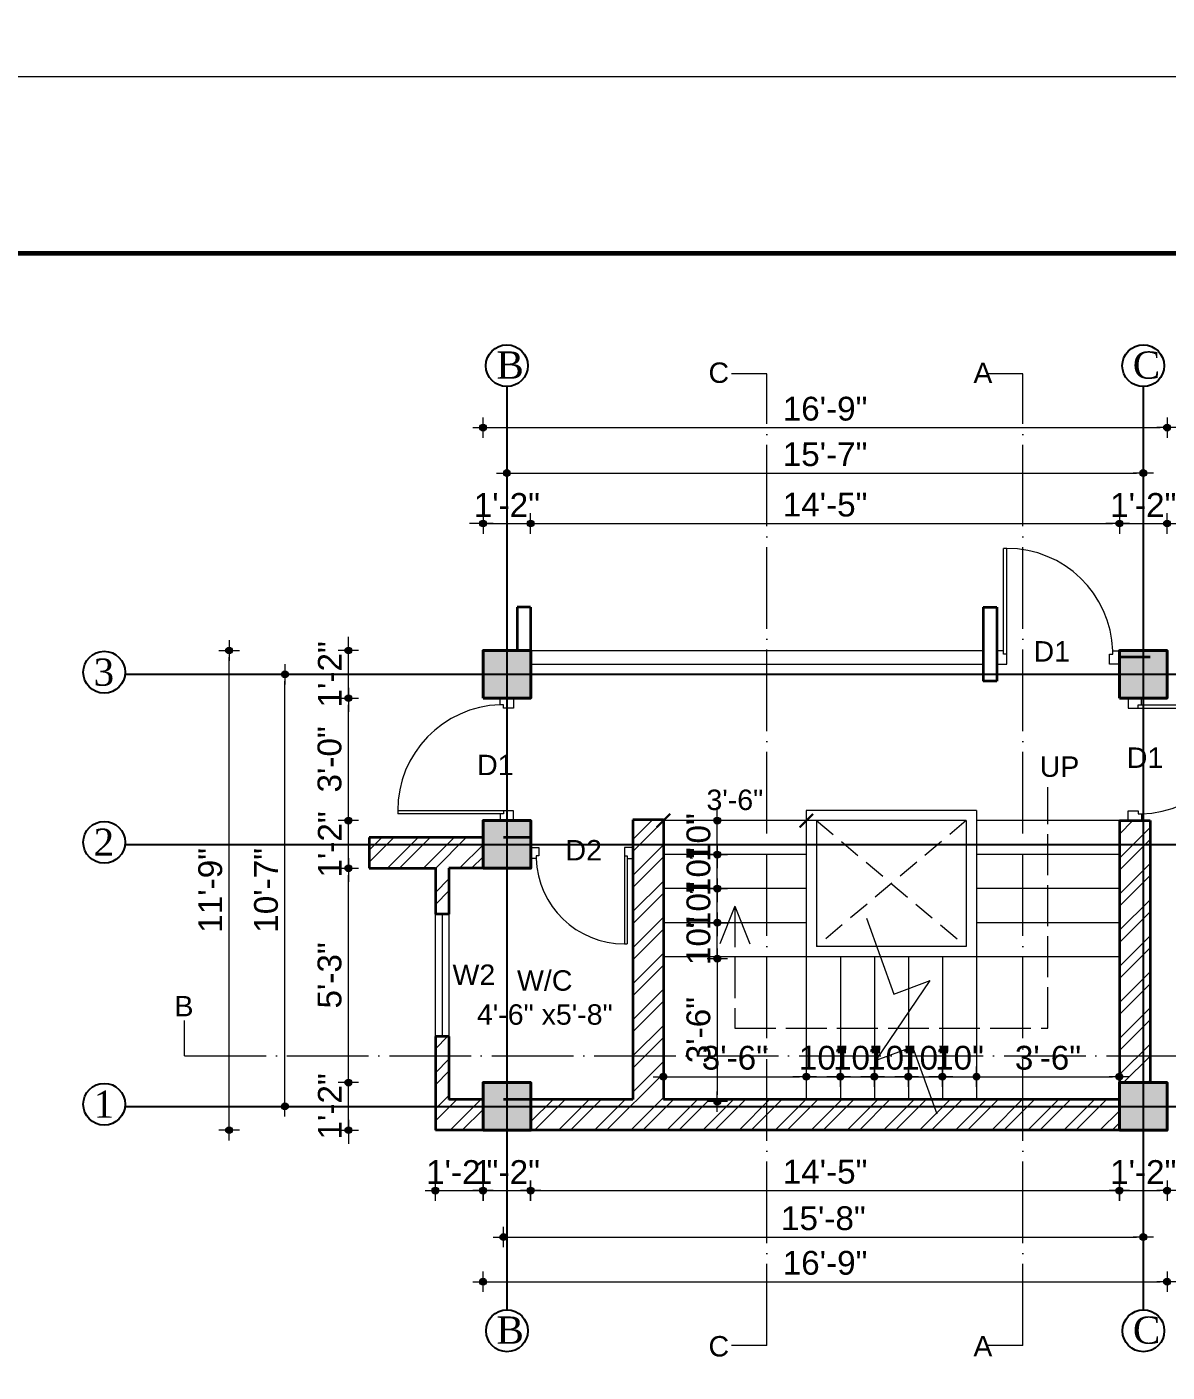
# Model space of a CAD drawing. Header units: inches. Extents: x -12071822 to 12321209, y -1222525 to 1319227.
# Drawn here: x 126613.9 to 126948.9, y 49889.4 to 50284.8 of the extents above; entities that cross this region are included whole.
import ezdxf

# ---------------------------------------------------------------- set-up
doc = ezdxf.new("R2010")
doc.units = ezdxf.units.IN
doc.header["$MEASUREMENT"] = 0
doc.header["$PDMODE"] = 35
for name, pattern in [('ACAD_ISO02W100', [15, 12, -3]), ('ACAD_ISO04W100', [30, 24, -3, 0, -3]), ('DASHED', [19.05, 12.7, -6.35])]:
    doc.linetypes.add(name, pattern=pattern)
for name, color, linetype, lineweight in [('1', 7, 'Continuous', 13), ('BORDER', 7, 'Continuous', 60), ('Column', 181, 'Continuous', 40), ('Hatch', 9, 'Continuous', 9), ('Hidden', 254, 'ACAD_ISO02W100', 15), ('SECTION', 7, 'ACAD_ISO04W100', 18), ('Stairs', 61, 'Continuous', 18), ('TEXT', 255, 'Continuous', 35), ('Toilet', 7, 'Continuous', 25), ('Walls', 11, 'Continuous', 35), ('Window', 3, 'Continuous', 0), ('Windows', 151, 'Continuous', 15)]:
    doc.layers.add(name, color=color, linetype=linetype, lineweight=lineweight)
doc.styles.add('ordinary', font='times.ttf')
doc.styles.add('ramon', font='arial.ttf')
doc.styles.get("Standard").update_dxf_attribs({"font": 'arial.ttf'})
doc.dimstyles.new('S8', dxfattribs={"dimtxt": 7, "dimasz": 2, "dimexe": 6, "dimexo": 18, "dimgap": 1.9375, "dimtad": 1, "dimdec": 1, "dimzin": 3, "dimdsep": 46, "dimlunit": 4, "dimtxsty": 'ramon', "dimblk": 'dot 2', "dimcen": 0.09375, "dimse1": 1, "dimse2": 1, "dimclrd": 1, "dimclre": 1, "dimclrt": 256, "dimadec": 0, "dimazin": 0, "dimtfac": 0.75, "dimtdec": 1, "dimtix": 1, "dimtmove": 1, "dimatfit": 3, "dimldrblk": 'DOT', "dimfxl": 1, "dimtolj": 1, "dimtzin": 0, "dimlwd": 9, "dimlwe": 9, "dimarcsym": 0})
doc.dimstyles.get("Standard").update_dxf_attribs({"dimtxt": 6, "dimasz": 4, "dimexe": 0, "dimexo": 6, "dimgap": 3, "dimtad": 1, "dimdec": 0, "dimzin": 0, "dimdsep": 46, "dimlunit": 4, "dimtxsty": 'Standard', "dimblk": 'ARCHTICK', "dimcen": 0.09, "dimdle": 3, "dimclrd": 256, "dimadec": 0, "dimazin": 0, "dimtfac": 1, "dimtdec": 0, "dimtofl": 0, "dimtmove": 0, "dimatfit": 3, "dimfxl": 1, "dimfxlon": 1, "dimtolj": 1, "dimtzin": 0, "dimlwd": -1, "dimarcsym": 0})
pattern_1 = [(45, (4021.6804, 11407.278), (-5.30330086, 5.30330086), []), (45, (4025.216, 11407.278), (-5.30330086, 5.30330086), [])]

# ---------------------------------------------------------------- blocks, each defined once
blk = doc.blocks.new('colm')
at = {"layer": 'Hatch'}
h = blk.add_hatch(color=256, dxfattribs=at)
h.dxf.hatch_style = 1
h.paths.add_polyline_path([(66705.71, 8319.73), (66705.71, 8307.73), (66717.71, 8307.73), (66717.71, 8319.73)])
at = {"layer": 'Column'}
blk.add_lwpolyline([(66705.71, 8307.73), (66717.71, 8307.73), (66717.71, 8319.73), (66705.71, 8319.73)], close=True, dxfattribs=at)
blk = doc.blocks.new('GFFGS')
at = {"layer": 'Windows'}
for p, q in [((97915.22, 19628.63), (97915.22, 19658.74)), ((97916.19, 19658.74), (97915.22, 19658.74)), ((97916.19, 19627.65), (97916.19, 19658.77)), ((97915.22, 19628.63), (97913.27, 19628.63)), ((97913.27, 19628.63), (97913.27, 19624.73)), ((97915.22, 19627.65), (97915.22, 19628.63)), ((97916.19, 19627.65), (97915.22, 19627.65)), ((97916.19, 19624.73), (97916.19, 19627.65)), ((97946.35, 19624.73), (97946.35, 19627.65)), ((97946.35, 19627.65), (97947.32, 19627.65)), ((97947.32, 19627.65), (97947.32, 19628.63)), ((97947.32, 19628.63), (97949.27, 19628.63)), ((97949.27, 19628.63), (97949.27, 19624.73)), ((97913.27, 19624.73), (97916.19, 19624.73)), ((97949.27, 19624.73), (97946.35, 19624.73))]:
    blk.add_line(p, q, dxfattribs=at)
blk.add_arc((97916.25, 19627.66), 31.08, 1.7801, 90.1235, dxfattribs=at)
blk = doc.blocks.new('dot1')
at = {"layer": 'Hatch'}
h = blk.add_hatch(color=256, dxfattribs=at)
edge = h.paths.add_edge_path()
edge.add_arc((0, 0), 1, 0, 360)
for p, q in [((3, 0), (-3, 0)), ((0, 3), (0, -3))]:
    blk.add_line(p, q, dxfattribs=at)
blk.add_circle((0, 0), 1, dxfattribs=at)
blk = doc.blocks.new('dot 2')
at = {"layer": 'Hatch', "xscale": 0.5, "yscale": 0.5, "zscale": 0.5}
blk.add_blockref('dot1', (0, 0), dxfattribs=at)
blk = doc.blocks.new('*D2274')
at = {"layer": 'Defpoints', "color": 0, "transparency": 16777216}
for p in [(126733.9, 49970.36), (126747.9, 49970.36), (126747.9, 49942.72)]:
    blk.add_point(p, dxfattribs=at)
at = {"layer": 'Toilet', "color": 1, "lineweight": 9, "transparency": 16777216}
blk.add_line((126735.9, 49942.72), (126745.9, 49942.72), dxfattribs=at)
at = {"layer": 'Toilet', "color": 1, "lineweight": 9, "transparency": 16777216, "xscale": 2, "yscale": 2, "zscale": 2, "rotation": 180}
blk.add_blockref('dot 2', (126733.9, 49942.72), dxfattribs=at)
at = {"layer": 'Toilet', "color": 1, "lineweight": 9, "transparency": 16777216, "xscale": 2, "yscale": 2, "zscale": 2}
blk.add_blockref('dot 2', (126747.9, 49942.72), dxfattribs=at)
at = {"layer": 'Toilet', "transparency": 16777216, "insert": (126740.9, 49948.17), "char_height": 7, "attachment_point": 5, "style": 'ramon'}
blk.add_mtext('\\A1;1\'-2"', dxfattribs=at)
blk = doc.blocks.new('_Dot')
at = {"color": 0, "lineweight": -2}
blk.add_line((-0.5, 0), (-1, 0), dxfattribs=at)
at = {"color": 0, "const_width": 0.5}
blk.add_lwpolyline([(-0.25, 0, 1), (0.25, 0, 1)], format="xyb", close=True, dxfattribs=at)
blk = doc.blocks.new('*D2275')
at = {"layer": 'Defpoints', "color": 0, "transparency": 16777216}
for p in [(126747.9, 49970.36), (126761.9, 49970.36), (126761.9, 49942.72)]:
    blk.add_point(p, dxfattribs=at)
at = {"layer": 'Toilet', "color": 1, "lineweight": 9, "transparency": 16777216}
blk.add_line((126749.9, 49942.72), (126759.9, 49942.72), dxfattribs=at)
at = {"layer": 'Toilet', "color": 1, "lineweight": 9, "transparency": 16777216, "xscale": 2, "yscale": 2, "zscale": 2, "rotation": 180}
blk.add_blockref('dot 2', (126747.9, 49942.72), dxfattribs=at)
at = {"layer": 'Toilet', "color": 1, "lineweight": 9, "transparency": 16777216, "xscale": 2, "yscale": 2, "zscale": 2}
blk.add_blockref('dot 2', (126761.9, 49942.72), dxfattribs=at)
at = {"layer": 'Toilet', "transparency": 16777216, "insert": (126754.9, 49948.17), "char_height": 7, "attachment_point": 5, "style": 'ramon'}
blk.add_mtext('\\A1;1\'-2"', dxfattribs=at)
blk = doc.blocks.new('*D2276')
at = {"layer": 'Defpoints', "color": 0, "transparency": 16777216}
for p in [(126934.9, 49970.36), (126948.9, 49970.36), (126948.9, 49942.72)]:
    blk.add_point(p, dxfattribs=at)
at = {"layer": 'Toilet', "color": 1, "lineweight": 9, "transparency": 16777216}
blk.add_line((126936.9, 49942.72), (126946.9, 49942.72), dxfattribs=at)
at = {"layer": 'Toilet', "color": 1, "lineweight": 9, "transparency": 16777216, "xscale": 2, "yscale": 2, "zscale": 2, "rotation": 180}
blk.add_blockref('dot 2', (126934.9, 49942.72), dxfattribs=at)
at = {"layer": 'Toilet', "color": 1, "lineweight": 9, "transparency": 16777216, "xscale": 2, "yscale": 2, "zscale": 2}
blk.add_blockref('dot 2', (126948.9, 49942.72), dxfattribs=at)
at = {"layer": 'Toilet', "transparency": 16777216, "insert": (126941.9, 49948.17), "char_height": 7, "attachment_point": 5, "style": 'ramon'}
blk.add_mtext('\\A1;1\'-2"', dxfattribs=at)
blk = doc.blocks.new('_ArchTick')
at = {"color": 0, "linetype": 'ByBlock', "const_width": 0.15}
blk.add_lwpolyline([(-0.5, -0.5), (0.5, 0.5)], dxfattribs=at)
blk = doc.blocks.new('*D2272')
at = {"layer": 'Defpoints', "color": 0, "transparency": 16777216}
for p in [(126800.9, 50051.48), (126800.9, 50051.48), (126842.9, 50051.48)]:
    blk.add_point(p, dxfattribs=at)
at = {"layer": 'Windows', "transparency": 16777216}
blk.add_line((126845.9, 50051.48), (126797.9, 50051.48), dxfattribs=at)
at = {"layer": 'Windows', "transparency": 16777216, "xscale": 4, "yscale": 4, "zscale": 4, "rotation": 180}
blk.add_blockref('_ArchTick', (126800.9, 50051.48), dxfattribs=at)
at = {"layer": 'Windows', "transparency": 16777216, "xscale": 4, "yscale": 4, "zscale": 4}
blk.add_blockref('_ArchTick', (126842.9, 50051.48), dxfattribs=at)
at = {"layer": 'Windows', "color": 0, "transparency": 16777216, "insert": (126821.9, 50057.55), "char_height": 6, "attachment_point": 5}
blk.add_mtext('\\A1;3\'-6"', dxfattribs=at)
blk = doc.blocks.new('*D2273')
at = {"layer": 'Defpoints', "color": 0, "transparency": 16777216}
for p in [(126816.74, 50010.9), (126816.74, 49968.9), (126816.74, 49968.9)]:
    blk.add_point(p, dxfattribs=at)
at = {"layer": 'Toilet', "color": 1, "lineweight": 9, "transparency": 16777216}
blk.add_line((126816.74, 50008.9), (126816.74, 49970.9), dxfattribs=at)
at = {"layer": 'Toilet', "color": 1, "lineweight": 9, "transparency": 16777216, "xscale": 2, "yscale": 2, "zscale": 2}
for p, rotation in [((126816.74, 50010.9), 90), ((126816.74, 49968.9), 270)]:
    blk.add_blockref('dot 2', p, dxfattribs=dict(at, rotation=rotation))
at = {"layer": 'Toilet', "transparency": 16777216, "insert": (126811.22, 49989.9), "char_height": 7, "attachment_point": 5, "rotation": 90, "style": 'ramon'}
blk.add_mtext('\\A1;3\'-6"', dxfattribs=at)
blk = doc.blocks.new('*D2271')
at = {"layer": 'Defpoints', "color": 0, "transparency": 16777216}
for p in [(126761.9, 49970.36), (126934.9, 49970.36), (126934.9, 49942.72)]:
    blk.add_point(p, dxfattribs=at)
at = {"layer": 'Toilet', "color": 1, "lineweight": 9, "transparency": 16777216}
blk.add_line((126763.9, 49942.72), (126932.9, 49942.72), dxfattribs=at)
at = {"layer": 'Toilet', "color": 1, "lineweight": 9, "transparency": 16777216, "xscale": 2, "yscale": 2, "zscale": 2, "rotation": 180}
blk.add_blockref('dot 2', (126761.9, 49942.72), dxfattribs=at)
at = {"layer": 'Toilet', "color": 1, "lineweight": 9, "transparency": 16777216, "xscale": 2, "yscale": 2, "zscale": 2}
blk.add_blockref('dot 2', (126934.9, 49942.72), dxfattribs=at)
at = {"layer": 'Toilet', "transparency": 16777216, "insert": (126848.4, 49948.23), "char_height": 7, "attachment_point": 5, "style": 'ramon'}
blk.add_mtext('\\A1;14\'-5"', dxfattribs=at)
blk = doc.blocks.new('*D2277')
at = {"layer": 'Defpoints', "color": 0, "transparency": 16777216}
for p in [(126816.74, 50021.48), (126842.9, 50021.48), (126816.74, 50010.9)]:
    blk.add_point(p, dxfattribs=at)
at = {"layer": 'Toilet', "color": 1, "lineweight": 9, "transparency": 16777216}
for p, q in [((126816.74, 50023.48), (126816.74, 50025.48)), ((126816.74, 50010.9), (126816.74, 50021.48)), ((126816.74, 50008.9), (126816.74, 50006.9))]:
    blk.add_line(p, q, dxfattribs=at)
at = {"layer": 'Toilet', "color": 1, "lineweight": 9, "transparency": 16777216, "xscale": 2, "yscale": 2, "zscale": 2}
for p, rotation in [((126816.74, 50021.48), 270), ((126816.74, 50010.9), 90)]:
    blk.add_blockref('dot 2', p, dxfattribs=dict(at, rotation=rotation))
at = {"layer": 'Toilet', "transparency": 16777216, "insert": (126811.23, 50016.19), "char_height": 7, "attachment_point": 5, "rotation": 90, "style": 'ramon'}
blk.add_mtext('\\A1;10"', dxfattribs=at)
blk = doc.blocks.new('*D2278')
at = {"layer": 'Defpoints', "color": 0, "transparency": 16777216}
for p in [(126816.74, 50031.48), (126842.9, 50031.48), (126842.9, 50021.48)]:
    blk.add_point(p, dxfattribs=at)
at = {"layer": 'Toilet', "color": 1, "lineweight": 9, "transparency": 16777216}
for p, q in [((126816.74, 50033.48), (126816.74, 50035.48)), ((126816.74, 50021.48), (126816.74, 50031.48)), ((126816.74, 50019.48), (126816.74, 50017.48))]:
    blk.add_line(p, q, dxfattribs=at)
at = {"layer": 'Toilet', "color": 1, "lineweight": 9, "transparency": 16777216, "xscale": 2, "yscale": 2, "zscale": 2}
for p, rotation in [((126816.74, 50031.48), 270), ((126816.74, 50021.48), 90)]:
    blk.add_blockref('dot 2', p, dxfattribs=dict(at, rotation=rotation))
at = {"layer": 'Toilet', "transparency": 16777216, "insert": (126811.23, 50026.48), "char_height": 7, "attachment_point": 5, "rotation": 90, "style": 'ramon'}
blk.add_mtext('\\A1;10"', dxfattribs=at)
blk = doc.blocks.new('*D2279')
at = {"layer": 'Defpoints', "color": 0, "transparency": 16777216}
for p in [(126816.74, 50041.48), (126842.9, 50041.48), (126842.9, 50031.48)]:
    blk.add_point(p, dxfattribs=at)
at = {"layer": 'Toilet', "color": 1, "lineweight": 9, "transparency": 16777216}
for p, q in [((126816.74, 50043.48), (126816.74, 50045.48)), ((126816.74, 50031.48), (126816.74, 50041.48)), ((126816.74, 50029.48), (126816.74, 50027.48))]:
    blk.add_line(p, q, dxfattribs=at)
at = {"layer": 'Toilet', "color": 1, "lineweight": 9, "transparency": 16777216, "xscale": 2, "yscale": 2, "zscale": 2}
for p, rotation in [((126816.74, 50041.48), 270), ((126816.74, 50031.48), 90)]:
    blk.add_blockref('dot 2', p, dxfattribs=dict(at, rotation=rotation))
at = {"layer": 'Toilet', "transparency": 16777216, "insert": (126811.23, 50036.48), "char_height": 7, "attachment_point": 5, "rotation": 90, "style": 'ramon'}
blk.add_mtext('\\A1;10"', dxfattribs=at)
blk = doc.blocks.new('*D2280')
at = {"layer": 'Defpoints', "color": 0, "transparency": 16777216}
for p in [(126816.74, 50051.48), (126842.9, 50051.48), (126842.9, 50041.48)]:
    blk.add_point(p, dxfattribs=at)
at = {"layer": 'Toilet', "color": 1, "lineweight": 9, "transparency": 16777216}
for p, q in [((126816.74, 50053.48), (126816.74, 50055.48)), ((126816.74, 50041.48), (126816.74, 50051.48)), ((126816.74, 50039.48), (126816.74, 50037.48))]:
    blk.add_line(p, q, dxfattribs=at)
at = {"layer": 'Toilet', "color": 1, "lineweight": 9, "transparency": 16777216, "xscale": 2, "yscale": 2, "zscale": 2}
for p, rotation in [((126816.74, 50051.48), 270), ((126816.74, 50041.48), 90)]:
    blk.add_blockref('dot 2', p, dxfattribs=dict(at, rotation=rotation))
at = {"layer": 'Toilet', "transparency": 16777216, "insert": (126811.23, 50046.48), "char_height": 7, "attachment_point": 5, "rotation": 90, "style": 'ramon'}
blk.add_mtext('\\A1;10"', dxfattribs=at)
blk = doc.blocks.new('*D2281')
at = {"layer": 'Defpoints', "color": 0, "transparency": 16777216}
for p in [(126842.9, 49976.21), (126800.9, 49969.48), (126842.9, 49969.48)]:
    blk.add_point(p, dxfattribs=at)
at = {"layer": 'Toilet', "color": 1, "lineweight": 9, "transparency": 16777216}
blk.add_line((126802.9, 49976.21), (126840.9, 49976.21), dxfattribs=at)
at = {"layer": 'Toilet', "color": 1, "lineweight": 9, "transparency": 16777216, "xscale": 2, "yscale": 2, "zscale": 2, "rotation": 180}
blk.add_blockref('dot 2', (126800.9, 49976.21), dxfattribs=at)
at = {"layer": 'Toilet', "color": 1, "lineweight": 9, "transparency": 16777216, "xscale": 2, "yscale": 2, "zscale": 2}
blk.add_blockref('dot 2', (126842.9, 49976.21), dxfattribs=at)
at = {"layer": 'Toilet', "transparency": 16777216, "insert": (126821.9, 49981.73), "char_height": 7, "attachment_point": 5, "style": 'ramon'}
blk.add_mtext('\\A1;3\'-6"', dxfattribs=at)
blk = doc.blocks.new('*D2282')
at = {"layer": 'Defpoints', "color": 0, "transparency": 16777216}
for p in [(126852.9, 49976.21), (126842.9, 49969.48), (126852.9, 49969.48)]:
    blk.add_point(p, dxfattribs=at)
at = {"layer": 'Toilet', "color": 1, "lineweight": 9, "transparency": 16777216}
for p, q in [((126840.9, 49976.21), (126838.9, 49976.21)), ((126842.9, 49976.21), (126852.9, 49976.21)), ((126854.9, 49976.21), (126856.9, 49976.21))]:
    blk.add_line(p, q, dxfattribs=at)
at = {"layer": 'Toilet', "color": 1, "lineweight": 9, "transparency": 16777216, "xscale": 2, "yscale": 2, "zscale": 2}
blk.add_blockref('dot 2', (126842.9, 49976.21), dxfattribs=at)
at = {"layer": 'Toilet', "color": 1, "lineweight": 9, "transparency": 16777216, "xscale": 2, "yscale": 2, "zscale": 2, "rotation": 180}
blk.add_blockref('dot 2', (126852.9, 49976.21), dxfattribs=at)
at = {"layer": 'Toilet', "transparency": 16777216, "insert": (126847.9, 49981.73), "char_height": 7, "attachment_point": 5, "style": 'ramon'}
blk.add_mtext('\\A1;10"', dxfattribs=at)
blk = doc.blocks.new('*D2283')
at = {"layer": 'Defpoints', "color": 0, "transparency": 16777216}
for p in [(126862.9, 49976.21), (126852.9, 49969.48), (126862.9, 49969.48)]:
    blk.add_point(p, dxfattribs=at)
at = {"layer": 'Toilet', "color": 1, "lineweight": 9, "transparency": 16777216}
for p, q in [((126850.9, 49976.21), (126848.9, 49976.21)), ((126852.9, 49976.21), (126862.9, 49976.21)), ((126864.9, 49976.21), (126866.9, 49976.21))]:
    blk.add_line(p, q, dxfattribs=at)
at = {"layer": 'Toilet', "color": 1, "lineweight": 9, "transparency": 16777216, "xscale": 2, "yscale": 2, "zscale": 2}
blk.add_blockref('dot 2', (126852.9, 49976.21), dxfattribs=at)
at = {"layer": 'Toilet', "color": 1, "lineweight": 9, "transparency": 16777216, "xscale": 2, "yscale": 2, "zscale": 2, "rotation": 180}
blk.add_blockref('dot 2', (126862.9, 49976.21), dxfattribs=at)
at = {"layer": 'Toilet', "transparency": 16777216, "insert": (126857.9, 49981.73), "char_height": 7, "attachment_point": 5, "style": 'ramon'}
blk.add_mtext('\\A1;10"', dxfattribs=at)
blk = doc.blocks.new('*D2284')
at = {"layer": 'Defpoints', "color": 0, "transparency": 16777216}
for p in [(126872.9, 49976.21), (126862.9, 49969.48), (126872.9, 49969.48)]:
    blk.add_point(p, dxfattribs=at)
at = {"layer": 'Toilet', "color": 1, "lineweight": 9, "transparency": 16777216}
for p, q in [((126860.9, 49976.21), (126858.9, 49976.21)), ((126862.9, 49976.21), (126872.9, 49976.21)), ((126874.9, 49976.21), (126876.9, 49976.21))]:
    blk.add_line(p, q, dxfattribs=at)
at = {"layer": 'Toilet', "color": 1, "lineweight": 9, "transparency": 16777216, "xscale": 2, "yscale": 2, "zscale": 2}
blk.add_blockref('dot 2', (126862.9, 49976.21), dxfattribs=at)
at = {"layer": 'Toilet', "color": 1, "lineweight": 9, "transparency": 16777216, "xscale": 2, "yscale": 2, "zscale": 2, "rotation": 180}
blk.add_blockref('dot 2', (126872.9, 49976.21), dxfattribs=at)
at = {"layer": 'Toilet', "transparency": 16777216, "insert": (126867.9, 49981.73), "char_height": 7, "attachment_point": 5, "style": 'ramon'}
blk.add_mtext('\\A1;10"', dxfattribs=at)
blk = doc.blocks.new('*D2285')
at = {"layer": 'Defpoints', "color": 0, "transparency": 16777216}
for p in [(126882.9, 49976.21), (126872.9, 49969.48), (126882.9, 49969.48)]:
    blk.add_point(p, dxfattribs=at)
at = {"layer": 'Toilet', "color": 1, "lineweight": 9, "transparency": 16777216}
for p, q in [((126870.9, 49976.21), (126868.9, 49976.21)), ((126872.9, 49976.21), (126882.9, 49976.21)), ((126884.9, 49976.21), (126886.9, 49976.21))]:
    blk.add_line(p, q, dxfattribs=at)
at = {"layer": 'Toilet', "color": 1, "lineweight": 9, "transparency": 16777216, "xscale": 2, "yscale": 2, "zscale": 2}
blk.add_blockref('dot 2', (126872.9, 49976.21), dxfattribs=at)
at = {"layer": 'Toilet', "color": 1, "lineweight": 9, "transparency": 16777216, "xscale": 2, "yscale": 2, "zscale": 2, "rotation": 180}
blk.add_blockref('dot 2', (126882.9, 49976.21), dxfattribs=at)
at = {"layer": 'Toilet', "transparency": 16777216, "insert": (126877.9, 49981.73), "char_height": 7, "attachment_point": 5, "style": 'ramon'}
blk.add_mtext('\\A1;10"', dxfattribs=at)
blk = doc.blocks.new('*D2286')
at = {"layer": 'Defpoints', "color": 0, "transparency": 16777216}
for p in [(126892.9, 49976.21), (126882.9, 49969.48), (126892.9, 49969.48)]:
    blk.add_point(p, dxfattribs=at)
at = {"layer": 'Toilet', "color": 1, "lineweight": 9, "transparency": 16777216}
for p, q in [((126880.9, 49976.21), (126878.9, 49976.21)), ((126882.9, 49976.21), (126892.9, 49976.21)), ((126894.9, 49976.21), (126896.9, 49976.21))]:
    blk.add_line(p, q, dxfattribs=at)
at = {"layer": 'Toilet', "color": 1, "lineweight": 9, "transparency": 16777216, "xscale": 2, "yscale": 2, "zscale": 2}
blk.add_blockref('dot 2', (126882.9, 49976.21), dxfattribs=at)
at = {"layer": 'Toilet', "color": 1, "lineweight": 9, "transparency": 16777216, "xscale": 2, "yscale": 2, "zscale": 2, "rotation": 180}
blk.add_blockref('dot 2', (126892.9, 49976.21), dxfattribs=at)
at = {"layer": 'Toilet', "transparency": 16777216, "insert": (126887.9, 49981.73), "char_height": 7, "attachment_point": 5, "style": 'ramon'}
blk.add_mtext('\\A1;10"', dxfattribs=at)
blk = doc.blocks.new('*D2287')
at = {"layer": 'Defpoints', "color": 0, "transparency": 16777216}
for p in [(126934.9, 49976.21), (126892.9, 49969.48), (126934.9, 49969.48)]:
    blk.add_point(p, dxfattribs=at)
at = {"layer": 'Toilet', "color": 1, "lineweight": 9, "transparency": 16777216}
blk.add_line((126894.9, 49976.21), (126932.9, 49976.21), dxfattribs=at)
at = {"layer": 'Toilet', "color": 1, "lineweight": 9, "transparency": 16777216, "xscale": 2, "yscale": 2, "zscale": 2, "rotation": 180}
blk.add_blockref('dot 2', (126892.9, 49976.21), dxfattribs=at)
at = {"layer": 'Toilet', "color": 1, "lineweight": 9, "transparency": 16777216, "xscale": 2, "yscale": 2, "zscale": 2}
blk.add_blockref('dot 2', (126934.9, 49976.21), dxfattribs=at)
at = {"layer": 'Toilet', "transparency": 16777216, "insert": (126913.9, 49981.73), "char_height": 7, "attachment_point": 5, "style": 'ramon'}
blk.add_mtext('\\A1;3\'-6"', dxfattribs=at)
blk = doc.blocks.new('*D2288')
at = {"layer": 'Defpoints', "color": 0, "transparency": 16777216}
for p in [(126753.9, 49960.48), (126941.9, 49960.48), (126941.9, 49929.05)]:
    blk.add_point(p, dxfattribs=at)
at = {"layer": 'Toilet', "color": 1, "lineweight": 9, "transparency": 16777216}
blk.add_line((126755.9, 49929.05), (126939.9, 49929.05), dxfattribs=at)
at = {"layer": 'Toilet', "color": 1, "lineweight": 9, "transparency": 16777216, "xscale": 2, "yscale": 2, "zscale": 2, "rotation": 180}
blk.add_blockref('dot 2', (126753.9, 49929.05), dxfattribs=at)
at = {"layer": 'Toilet', "color": 1, "lineweight": 9, "transparency": 16777216, "xscale": 2, "yscale": 2, "zscale": 2}
blk.add_blockref('dot 2', (126941.9, 49929.05), dxfattribs=at)
at = {"layer": 'Toilet', "transparency": 16777216, "insert": (126847.9, 49934.56), "char_height": 7, "attachment_point": 5, "style": 'ramon'}
blk.add_mtext('\\A1;15\'-8"', dxfattribs=at)
blk = doc.blocks.new('*D2289')
at = {"layer": 'Defpoints', "color": 0, "transparency": 16777216}
for p in [(126747.9, 49960.48), (126948.9, 49960.48), (126948.9, 49915.94)]:
    blk.add_point(p, dxfattribs=at)
at = {"layer": 'Toilet', "color": 1, "lineweight": 9, "transparency": 16777216}
blk.add_line((126749.9, 49915.94), (126946.9, 49915.94), dxfattribs=at)
at = {"layer": 'Toilet', "color": 1, "lineweight": 9, "transparency": 16777216, "xscale": 2, "yscale": 2, "zscale": 2, "rotation": 180}
blk.add_blockref('dot 2', (126747.9, 49915.94), dxfattribs=at)
at = {"layer": 'Toilet', "color": 1, "lineweight": 9, "transparency": 16777216, "xscale": 2, "yscale": 2, "zscale": 2}
blk.add_blockref('dot 2', (126948.9, 49915.94), dxfattribs=at)
at = {"layer": 'Toilet', "transparency": 16777216, "insert": (126848.4, 49921.45), "char_height": 7, "attachment_point": 5, "style": 'ramon'}
blk.add_mtext('\\A1;16\'-9"', dxfattribs=at)
blk = doc.blocks.new('*D2295')
at = {"layer": 'Defpoints', "color": 0, "transparency": 16777216}
for p in [(126708.35, 49974.48), (126747.9, 49974.48), (126747.9, 49960.48)]:
    blk.add_point(p, dxfattribs=at)
at = {"layer": 'Toilet', "color": 1, "lineweight": 9, "transparency": 16777216}
for p, q in [((126708.35, 49976.48), (126708.35, 49978.48)), ((126708.35, 49960.48), (126708.35, 49974.48)), ((126708.35, 49958.48), (126708.35, 49956.48))]:
    blk.add_line(p, q, dxfattribs=at)
at = {"layer": 'Toilet', "color": 1, "lineweight": 9, "transparency": 16777216, "xscale": 2, "yscale": 2, "zscale": 2}
for p, rotation in [((126708.35, 49974.48), 270), ((126708.35, 49960.48), 90)]:
    blk.add_blockref('dot 2', p, dxfattribs=dict(at, rotation=rotation))
at = {"layer": 'Toilet', "transparency": 16777216, "insert": (126702.89, 49967.48), "char_height": 7, "attachment_point": 5, "rotation": 90, "style": 'ramon'}
blk.add_mtext('\\A1;1\'-2"', dxfattribs=at)
blk = doc.blocks.new('*D2296')
at = {"layer": 'Defpoints', "color": 0, "transparency": 16777216}
for p in [(126708.35, 50037.48), (126747.9, 50037.48), (126747.9, 49974.48)]:
    blk.add_point(p, dxfattribs=at)
at = {"layer": 'Toilet', "color": 1, "lineweight": 9, "transparency": 16777216}
blk.add_line((126708.35, 49976.48), (126708.35, 50035.48), dxfattribs=at)
at = {"layer": 'Toilet', "color": 1, "lineweight": 9, "transparency": 16777216, "xscale": 2, "yscale": 2, "zscale": 2}
for p, rotation in [((126708.35, 50037.48), 90), ((126708.35, 49974.48), 270)]:
    blk.add_blockref('dot 2', p, dxfattribs=dict(at, rotation=rotation))
at = {"layer": 'Toilet', "transparency": 16777216, "insert": (126702.83, 50005.98), "char_height": 7, "attachment_point": 5, "rotation": 90, "style": 'ramon'}
blk.add_mtext('\\A1;5\'-3"', dxfattribs=at)
blk = doc.blocks.new('*D2297')
at = {"layer": 'Defpoints', "color": 0, "transparency": 16777216}
for p in [(126708.35, 50051.48), (126747.9, 50051.48), (126747.9, 50037.48)]:
    blk.add_point(p, dxfattribs=at)
at = {"layer": 'Toilet', "color": 1, "lineweight": 9, "transparency": 16777216}
for p, q in [((126708.35, 50053.48), (126708.35, 50055.48)), ((126708.35, 50037.48), (126708.35, 50051.48)), ((126708.35, 50035.48), (126708.35, 50033.48))]:
    blk.add_line(p, q, dxfattribs=at)
at = {"layer": 'Toilet', "color": 1, "lineweight": 9, "transparency": 16777216, "xscale": 2, "yscale": 2, "zscale": 2}
for p, rotation in [((126708.35, 50051.48), 270), ((126708.35, 50037.48), 90)]:
    blk.add_blockref('dot 2', p, dxfattribs=dict(at, rotation=rotation))
at = {"layer": 'Toilet', "transparency": 16777216, "insert": (126702.89, 50044.48), "char_height": 7, "attachment_point": 5, "rotation": 90, "style": 'ramon'}
blk.add_mtext('\\A1;1\'-2"', dxfattribs=at)
blk = doc.blocks.new('*D2298')
at = {"layer": 'Defpoints', "color": 0, "transparency": 16777216}
for p in [(126708.35, 50087.48), (126747.9, 50087.48), (126747.9, 50051.48)]:
    blk.add_point(p, dxfattribs=at)
at = {"layer": 'Toilet', "color": 1, "lineweight": 9, "transparency": 16777216}
blk.add_line((126708.35, 50053.48), (126708.35, 50085.48), dxfattribs=at)
at = {"layer": 'Toilet', "color": 1, "lineweight": 9, "transparency": 16777216, "xscale": 2, "yscale": 2, "zscale": 2}
for p, rotation in [((126708.35, 50087.48), 90), ((126708.35, 50051.48), 270)]:
    blk.add_blockref('dot 2', p, dxfattribs=dict(at, rotation=rotation))
at = {"layer": 'Toilet', "transparency": 16777216, "insert": (126702.83, 50069.48), "char_height": 7, "attachment_point": 5, "rotation": 90, "style": 'ramon'}
blk.add_mtext('\\A1;3\'-0"', dxfattribs=at)
blk = doc.blocks.new('*D2299')
at = {"layer": 'Defpoints', "color": 0, "transparency": 16777216}
for p in [(126708.35, 50101.48), (126747.9, 50101.48), (126747.9, 50087.48)]:
    blk.add_point(p, dxfattribs=at)
at = {"layer": 'Toilet', "color": 1, "lineweight": 9, "transparency": 16777216}
for p, q in [((126708.35, 50103.48), (126708.35, 50105.48)), ((126708.35, 50087.48), (126708.35, 50101.48)), ((126708.35, 50085.48), (126708.35, 50083.48))]:
    blk.add_line(p, q, dxfattribs=at)
at = {"layer": 'Toilet', "color": 1, "lineweight": 9, "transparency": 16777216, "xscale": 2, "yscale": 2, "zscale": 2}
for p, rotation in [((126708.35, 50101.48), 270), ((126708.35, 50087.48), 90)]:
    blk.add_blockref('dot 2', p, dxfattribs=dict(at, rotation=rotation))
at = {"layer": 'Toilet', "transparency": 16777216, "insert": (126702.89, 50094.48), "char_height": 7, "attachment_point": 5, "rotation": 90, "style": 'ramon'}
blk.add_mtext('\\A1;1\'-2"', dxfattribs=at)
blk = doc.blocks.new('*D2300')
at = {"layer": 'Defpoints', "color": 0, "transparency": 16777216}
for p in [(126689.68, 50094.48), (126747.9, 50094.48), (126747.9, 49967.48)]:
    blk.add_point(p, dxfattribs=at)
at = {"layer": 'Toilet', "color": 1, "lineweight": 9, "transparency": 16777216}
blk.add_line((126689.68, 49969.48), (126689.68, 50092.48), dxfattribs=at)
at = {"layer": 'Toilet', "color": 1, "lineweight": 9, "transparency": 16777216, "xscale": 2, "yscale": 2, "zscale": 2}
for p, rotation in [((126689.68, 50094.48), 90), ((126689.68, 49967.48), 270)]:
    blk.add_blockref('dot 2', p, dxfattribs=dict(at, rotation=rotation))
at = {"layer": 'Toilet', "transparency": 16777216, "insert": (126684.17, 50030.98), "char_height": 7, "attachment_point": 5, "rotation": 90, "style": 'ramon'}
blk.add_mtext('\\A1;10\'-7"', dxfattribs=at)
blk = doc.blocks.new('*D2301')
at = {"layer": 'Defpoints', "color": 0, "transparency": 16777216}
for p in [(126673.3, 50101.48), (126747.9, 50101.48), (126747.9, 49960.48)]:
    blk.add_point(p, dxfattribs=at)
at = {"layer": 'Toilet', "color": 1, "lineweight": 9, "transparency": 16777216}
blk.add_line((126673.3, 49962.48), (126673.3, 50099.48), dxfattribs=at)
at = {"layer": 'Toilet', "color": 1, "lineweight": 9, "transparency": 16777216, "xscale": 2, "yscale": 2, "zscale": 2}
for p, rotation in [((126673.3, 50101.48), 90), ((126673.3, 49960.48), 270)]:
    blk.add_blockref('dot 2', p, dxfattribs=dict(at, rotation=rotation))
at = {"layer": 'Toilet', "transparency": 16777216, "insert": (126667.79, 50030.98), "char_height": 7, "attachment_point": 5, "rotation": 90, "style": 'ramon'}
blk.add_mtext('\\A1;11\'-9"', dxfattribs=at)
blk = doc.blocks.new('*D2302')
at = {"layer": 'Defpoints', "color": 0, "transparency": 16777216}
for p in [(126761.9, 50138.82), (126747.9, 50101.48), (126761.9, 50101.48)]:
    blk.add_point(p, dxfattribs=at)
at = {"layer": 'Toilet', "color": 1, "lineweight": 9, "transparency": 16777216}
for p, q in [((126745.9, 50138.82), (126743.9, 50138.82)), ((126747.9, 50138.82), (126761.9, 50138.82)), ((126763.9, 50138.82), (126765.9, 50138.82))]:
    blk.add_line(p, q, dxfattribs=at)
at = {"layer": 'Toilet', "color": 1, "lineweight": 9, "transparency": 16777216, "xscale": 2, "yscale": 2, "zscale": 2}
blk.add_blockref('dot 2', (126747.9, 50138.82), dxfattribs=at)
at = {"layer": 'Toilet', "color": 1, "lineweight": 9, "transparency": 16777216, "xscale": 2, "yscale": 2, "zscale": 2, "rotation": 180}
blk.add_blockref('dot 2', (126761.9, 50138.82), dxfattribs=at)
at = {"layer": 'Toilet', "transparency": 16777216, "insert": (126754.9, 50144.27), "char_height": 7, "attachment_point": 5, "style": 'ramon'}
blk.add_mtext('\\A1;1\'-2"', dxfattribs=at)
blk = doc.blocks.new('*D2303')
at = {"layer": 'Defpoints', "color": 0, "transparency": 16777216}
for p in [(126934.9, 50138.82), (126761.9, 50101.48), (126934.9, 50101.48)]:
    blk.add_point(p, dxfattribs=at)
at = {"layer": 'Toilet', "color": 1, "lineweight": 9, "transparency": 16777216}
blk.add_line((126763.9, 50138.82), (126932.9, 50138.82), dxfattribs=at)
at = {"layer": 'Toilet', "color": 1, "lineweight": 9, "transparency": 16777216, "xscale": 2, "yscale": 2, "zscale": 2, "rotation": 180}
blk.add_blockref('dot 2', (126761.9, 50138.82), dxfattribs=at)
at = {"layer": 'Toilet', "color": 1, "lineweight": 9, "transparency": 16777216, "xscale": 2, "yscale": 2, "zscale": 2}
blk.add_blockref('dot 2', (126934.9, 50138.82), dxfattribs=at)
at = {"layer": 'Toilet', "transparency": 16777216, "insert": (126848.4, 50144.33), "char_height": 7, "attachment_point": 5, "style": 'ramon'}
blk.add_mtext('\\A1;14\'-5"', dxfattribs=at)
blk = doc.blocks.new('*D2304')
at = {"layer": 'Defpoints', "color": 0, "transparency": 16777216}
for p in [(126948.9, 50138.82), (126934.9, 50101.48), (126948.9, 50101.48)]:
    blk.add_point(p, dxfattribs=at)
at = {"layer": 'Toilet', "color": 1, "lineweight": 9, "transparency": 16777216}
for p, q in [((126932.9, 50138.82), (126930.9, 50138.82)), ((126934.9, 50138.82), (126948.9, 50138.82)), ((126950.9, 50138.82), (126952.9, 50138.82))]:
    blk.add_line(p, q, dxfattribs=at)
at = {"layer": 'Toilet', "color": 1, "lineweight": 9, "transparency": 16777216, "xscale": 2, "yscale": 2, "zscale": 2}
blk.add_blockref('dot 2', (126934.9, 50138.82), dxfattribs=at)
at = {"layer": 'Toilet', "color": 1, "lineweight": 9, "transparency": 16777216, "xscale": 2, "yscale": 2, "zscale": 2, "rotation": 180}
blk.add_blockref('dot 2', (126948.9, 50138.82), dxfattribs=at)
at = {"layer": 'Toilet', "transparency": 16777216, "insert": (126941.9, 50144.27), "char_height": 7, "attachment_point": 5, "style": 'ramon'}
blk.add_mtext('\\A1;1\'-2"', dxfattribs=at)
blk = doc.blocks.new('*D2305')
at = {"layer": 'Defpoints', "color": 0, "transparency": 16777216}
for p in [(126941.9, 50153.64), (126754.9, 50101.48), (126941.9, 50101.48)]:
    blk.add_point(p, dxfattribs=at)
at = {"layer": 'Toilet', "color": 1, "lineweight": 9, "transparency": 16777216}
blk.add_line((126756.9, 50153.64), (126939.9, 50153.64), dxfattribs=at)
at = {"layer": 'Toilet', "color": 1, "lineweight": 9, "transparency": 16777216, "xscale": 2, "yscale": 2, "zscale": 2, "rotation": 180}
blk.add_blockref('dot 2', (126754.9, 50153.64), dxfattribs=at)
at = {"layer": 'Toilet', "color": 1, "lineweight": 9, "transparency": 16777216, "xscale": 2, "yscale": 2, "zscale": 2}
blk.add_blockref('dot 2', (126941.9, 50153.64), dxfattribs=at)
at = {"layer": 'Toilet', "transparency": 16777216, "insert": (126848.4, 50159.15), "char_height": 7, "attachment_point": 5, "style": 'ramon'}
blk.add_mtext('\\A1;15\'-7"', dxfattribs=at)
blk = doc.blocks.new('*D2306')
at = {"layer": 'Defpoints', "color": 0, "transparency": 16777216}
for p in [(126948.9, 50167.02), (126747.9, 50101.48), (126948.9, 50101.48)]:
    blk.add_point(p, dxfattribs=at)
at = {"layer": 'Toilet', "color": 1, "lineweight": 9, "transparency": 16777216}
blk.add_line((126749.9, 50167.02), (126946.9, 50167.02), dxfattribs=at)
at = {"layer": 'Toilet', "color": 1, "lineweight": 9, "transparency": 16777216, "xscale": 2, "yscale": 2, "zscale": 2, "rotation": 180}
blk.add_blockref('dot 2', (126747.9, 50167.02), dxfattribs=at)
at = {"layer": 'Toilet', "color": 1, "lineweight": 9, "transparency": 16777216, "xscale": 2, "yscale": 2, "zscale": 2}
blk.add_blockref('dot 2', (126948.9, 50167.02), dxfattribs=at)
at = {"layer": 'Toilet', "transparency": 16777216, "insert": (126848.4, 50172.53), "char_height": 7, "attachment_point": 5, "style": 'ramon'}
blk.add_mtext('\\A1;16\'-9"', dxfattribs=at)

msp = doc.modelspace()

# ---------------------------------------------------------------- hatches: boundary and pattern name
at = {"layer": 'Hatch'}
h = msp.add_hatch(dxfattribs=at)
h.set_pattern_fill('ANSI32', color=256, scale=20)
h.set_pattern_definition(pattern_1)
h.paths.add_polyline_path([(126800.9, 49969.48), (126800.9, 50051.73), (126791.9, 50051.73), (126791.9, 49969.48), (126761.9, 49969.48), (126761.9, 49960.48), (126934.9, 49960.48), (126934.9, 49969.48)])
h = msp.add_hatch(dxfattribs=at)
h.set_pattern_fill('ANSI32', color=256, scale=20)
h.set_pattern_definition(pattern_1)
h.paths.add_polyline_path([(126943.9, 50051.48), (126934.9, 50051.48), (126934.9, 49974.48), (126943.9, 49974.48)])
h = msp.add_hatch(dxfattribs=at)
h.set_pattern_fill('ANSI32', color=256, scale=20)
h.set_pattern_definition(pattern_1)
h.paths.add_polyline_path([(126733.9, 50037.48), (126733.9, 50023.98), (126737.9, 50023.98), (126737.9, 50037.48), (126747.9, 50037.48), (126747.9, 50046.48), (126714.49, 50046.48), (126714.49, 50037.48)])
h = msp.add_hatch(dxfattribs=at)
h.set_pattern_fill('ANSI32', color=256, scale=20)
h.set_pattern_definition(pattern_1)
h.paths.add_polyline_path([(126737.9, 49969.48), (126737.9, 49987.98), (126733.9, 49987.98), (126733.9, 49960.48), (126747.9, 49960.48), (126747.9, 49969.48)])

# ---------------------------------------------------------------- linework, layer by layer
for p, q in [((126754.9, 50179.04), (126754.9, 49907.67)), ((126941.9, 50179.04), (126941.9, 49907.67))]:
    msp.add_line(p, q)
at = {"layer": 'BORDER'}
msp.add_lwpolyline([(127480.18, 50218.25), (127480.18, 48127.4), (124417.35, 48127.4), (124417.35, 50218.25)], close=True, dxfattribs=at)
at = {"layer": 'Hidden'}
for p, q in [((126913.9, 49990.48), (126913.9, 50061.34)), ((126821.9, 50026.31), (126817.47, 50015.3)), ((126821.9, 50026.31), (126821.9, 49990.48)), ((126821.9, 50026.31), (126826.33, 50015.3)), ((126821.9, 49990.48), (126913.9, 49990.48))]:
    msp.add_line(p, q, dxfattribs=at)
at = {"layer": 'SECTION'}
for p, q in [((126831.3, 50182.84), (126820.92, 50182.84)), ((126831.3, 49897.19), (126831.3, 50182.84)), ((126906.55, 50182.84), (126896.16, 50182.84)), ((126906.55, 49897.19), (126906.55, 50182.84)), ((126660.2, 49982.29), (126660.2, 49992.68)), ((126660.2, 49982.29), (127026.39, 49982.29)), ((126831.3, 49897.19), (126820.92, 49897.19)), ((126906.55, 49897.19), (126896.16, 49897.19))]:
    msp.add_line(p, q, dxfattribs=at)
at = {"layer": 'Stairs'}
for p, q in [((126892.9, 50054.48), (126842.9, 50054.48)), ((126842.9, 50054.48), (126842.9, 49969.48)), ((126892.9, 50054.48), (126892.9, 49969.48)), ((126842.9, 50051.48), (126800.9, 50051.48)), ((126889.9, 50051.48), (126845.9, 50051.48)), ((126845.9, 50051.48), (126845.9, 50014.48)), ((126889.9, 50051.48), (126889.9, 50014.48)), ((126934.9, 50051.48), (126892.9, 50051.48)), ((126842.9, 50041.48), (126800.9, 50041.48)), ((126934.9, 50041.48), (126892.9, 50041.48)), ((126842.9, 50031.48), (126800.9, 50031.48)), ((126934.9, 50031.48), (126892.9, 50031.48)), ((126842.9, 50021.48), (126800.9, 50021.48)), ((126860.6, 50022.8), (126868.58, 50000.5)), ((126934.9, 50021.48), (126892.9, 50021.48)), ((126864.65, 50014.48), (126845.9, 50014.48)), ((126889.9, 50014.48), (126864.65, 50014.48)), ((126864.65, 50011.48), (126800.9, 50011.48)), ((126852.9, 50011.48), (126852.9, 49969.48)), ((126862.9, 50011.48), (126862.9, 49969.48)), ((126934.9, 50011.48), (126864.65, 50011.48)), ((126872.9, 50011.48), (126872.9, 50002.1)), ((126882.9, 50011.48), (126882.9, 49969.48)), ((126863.41, 49981.06), (126879.3, 50004.47)), ((126868.58, 50000.5), (126879.3, 50004.47)), ((126872.9, 50002.1), (126872.9, 49995.03)), ((126872.9, 49995.03), (126872.9, 49984.57)), ((126863.41, 49981.06), (126874.13, 49985.02)), ((126874.13, 49985.02), (126881.2, 49965.27))]:
    msp.add_line(p, q, dxfattribs=at)
at = {"layer": 'Stairs', "linetype": 'DASHED', "ltscale": 0.5}
for p, q in [((126889.9, 50051.48), (126845.9, 50014.48)), ((126845.9, 50051.48), (126889.9, 50014.48)), ((126934.9, 50047.14), (126934.9, 50051.48)), ((126872.9, 49984.57), (126872.9, 49969.48))]:
    msp.add_line(p, q, dxfattribs=at)
at = {"layer": 'Toilet'}
for p, q in [((126630.44, 50095.12), (126630.52, 50095.12)), ((126642.71, 50094.48), (127045.39, 50094.48)), ((126630.44, 50045.12), (126630.52, 50045.12)), ((126642.71, 50044.48), (127045.39, 50044.48)), ((126630.44, 49968.12), (126630.52, 49968.12)), ((126642.71, 49967.48), (127045.39, 49967.48))]:
    msp.add_line(p, q, dxfattribs=at)
for centre in [(126754.9, 50185.2), (126941.9, 50185.2), (126636.59, 50095.1), (126636.59, 50045.1), (126636.59, 49968.1), (126754.94, 49901.51), (126941.94, 49901.51)]:
    msp.add_circle(centre, 6.15, dxfattribs=at)
at = {"layer": 'Walls'}
for p, q in [((126757.9, 50114.23), (126757.9, 50101.48)), ((126761.9, 50114.23), (126757.9, 50114.23)), ((126761.9, 50114.23), (126761.9, 50101.48)), ((126894.9, 50114.23), (126894.9, 50092.48)), ((126894.9, 50114.23), (126898.9, 50114.23)), ((126898.9, 50114.23), (126898.9, 50092.48)), ((126943.9, 50099.48), (126934.9, 50099.48)), ((126898.9, 50092.48), (126894.9, 50092.48)), ((126791.9, 50051.73), (126791.9, 49969.48)), ((126800.9, 50051.73), (126791.9, 50051.73)), ((126800.9, 50051.73), (126800.9, 49969.48)), ((126934.9, 50051.48), (126934.9, 49974.48)), ((126934.9, 50051.48), (126943.9, 50051.48)), ((126943.9, 50051.48), (126943.9, 49974.48)), ((126747.9, 50046.48), (126714.49, 50046.48)), ((126714.49, 50046.48), (126714.49, 50037.48)), ((126761.9, 50046.48), (126753.9, 50046.48)), ((126761.9, 50046.48), (126761.9, 50037.48)), ((126714.49, 50037.48), (126733.9, 50037.48)), ((126733.9, 50037.48), (126733.9, 50023.98)), ((126737.9, 50037.48), (126737.9, 50023.98)), ((126747.9, 50037.48), (126737.9, 50037.48)), ((126753.9, 50037.48), (126761.9, 50037.48)), ((126737.9, 50023.98), (126733.9, 50023.98)), ((126733.9, 49987.98), (126733.9, 49960.48)), ((126737.9, 49987.98), (126733.9, 49987.98)), ((126737.9, 49987.98), (126737.9, 49969.48)), ((126747.9, 49969.48), (126737.9, 49969.48)), ((126791.9, 49969.48), (126753.9, 49969.48)), ((126934.9, 49969.48), (126800.9, 49969.48)), ((126747.9, 49960.48), (126733.9, 49960.48)), ((126934.9, 49960.48), (126753.9, 49960.48))]:
    msp.add_line(p, q, dxfattribs=at)
at = {"layer": 'Window'}
msp.add_lwpolyline([(127532.18, 50270.25), (127532.18, 48075.4), (124365.35, 48075.4), (124365.35, 50270.25)], close=True, dxfattribs=at)
at = {"layer": 'Windows'}
for p, q in [((126761.9, 50101.48), (126894.9, 50101.48)), ((126761.9, 50097.48), (126894.9, 50097.48)), ((126733.9, 49987.98), (126733.9, 50023.98)), ((126735.9, 50023.98), (126735.9, 49987.98)), ((126737.9, 50023.98), (126737.9, 49987.98))]:
    msp.add_line(p, q, dxfattribs=at)
msp.add_circle((127888.68, 49173.51), 6257.09, dxfattribs=at)

# ---------------------------------------------------------------- block references
at = {"layer": 'Column', "xscale": 1.166666666667879, "yscale": 1.166666666667879, "zscale": 1.166666666667879}
for p in [(48924.58, 40395.13), (49111.58, 40395.13), (48924.58, 40345.13), (48924.58, 40268.13), (49111.58, 40268.13)]:
    msp.add_blockref('colm', p, dxfattribs=at)
at = {"layer": 'Windows'}
msp.add_blockref('GFFGS', (28985.63, 30472.75), dxfattribs=at)
for p, rotation in [((146381.58, -47861.79), 90), ((107312.72, 148000.75), 270)]:
    msp.add_blockref('GFFGS', p, dxfattribs=dict(at, rotation=rotation))
at = {"layer": 'Windows', "xscale": 0.8333333333339397, "yscale": 0.8333333333339397, "zscale": 0.8333333333339397, "rotation": 180}
msp.add_blockref('GFFGS', (208386.29, 66397.55), dxfattribs=at)

# ---------------------------------------------------------------- texts
at = {"layer": '1', "char_height": 8, "width": 20.1234, "attachment_point": 1, "style": 'ordinary'}
for s, insert in [('B', (126751.81, 50189.4)), ('C', (126938.81, 50189.4)), ('3', (126633.47, 50099.13)), ('2', (126633.47, 50049.13)), ('1', (126633.47, 49972.13)), ('B', (126751.85, 49905.72)), ('C', (126938.85, 49905.72))]:
    msp.add_mtext(s, dxfattribs=dict(at, insert=insert))
at = {"layer": 'TEXT', "char_height": 6}
for s, width, insert, attachment_point in [('C', 18.7269, (126820.21, 50180.07), 9), ('A', 18.7269, (126897.57, 50180.07), 9), ('\\pi5.0988;D1', 18.7269, (126904.56, 50104.23), 1), ('\\pi5.0988;D1', 18.7269, (126931.97, 50072.98), 1), ('\\pi5.0988;D1', 18.7269, (126741.07, 50070.84), 1), ('UP', 18.7269, (126923.12, 50064.26), 9), ('\\pi4.55037;D2', 18.7269, (126767.58, 50045.77), 1), ('\\pi3.34914;W2', 18.7269, (126735.58, 50009.18), 1), ('\\pi34.18972;W/C\\P\\pi22.41891;4\'-6" x5\'-8"', 84.2389, (126723.69, 49991.4), 7), ('B', 18.7269, (126662.82, 49999.94), 3), ('C', 18.7269, (126820.21, 49899.96), 3), ('A', 18.7269, (126897.57, 49899.96), 3)]:
    msp.add_mtext_dynamic_manual_height_columns(s, width=width, gutter_width=1, heights=[0], dxfattribs=dict(at, insert=insert, attachment_point=attachment_point))

# ---------------------------------------------------------------- dimensions: what is measured, and where the dimension line sits
at = {"layer": 'Toilet'}
for base, p1, p2, picture, middle in [((126948.9, 50167.02), (126747.9, 50101.48), (126948.9, 50101.48), '*D2306', (126848.4, 50172.53)), ((126941.9, 50153.64), (126754.9, 50101.48), (126941.9, 50101.48), '*D2305', (126848.4, 50159.15)), ((126761.9, 50138.82), (126747.9, 50101.48), (126761.9, 50101.48), '*D2302', (126754.9, 50144.27)), ((126934.9, 50138.82), (126761.9, 50101.48), (126934.9, 50101.48), '*D2303', (126848.4, 50144.33)), ((126948.9, 50138.82), (126934.9, 50101.48), (126948.9, 50101.48), '*D2304', (126941.9, 50144.27)), ((126842.9, 49976.21), (126800.9, 49969.48), (126842.9, 49969.48), '*D2281', (126821.9, 49981.73)), ((126852.9, 49976.21), (126842.9, 49969.48), (126852.9, 49969.48), '*D2282', (126847.9, 49981.73)), ((126862.9, 49976.21), (126852.9, 49969.48), (126862.9, 49969.48), '*D2283', (126857.9, 49981.73)), ((126872.9, 49976.21), (126862.9, 49969.48), (126872.9, 49969.48), '*D2284', (126867.9, 49981.73)), ((126882.9, 49976.21), (126872.9, 49969.48), (126882.9, 49969.48), '*D2285', (126877.9, 49981.73)), ((126892.9, 49976.21), (126882.9, 49969.48), (126892.9, 49969.48), '*D2286', (126887.9, 49981.73)), ((126934.9, 49976.21), (126892.9, 49969.48), (126934.9, 49969.48), '*D2287', (126913.9, 49981.73)), ((126934.9, 49942.72), (126761.9, 49970.36), (126934.9, 49970.36), '*D2271', (126848.4, 49948.23)), ((126948.9, 49915.94), (126747.9, 49960.48), (126948.9, 49960.48), '*D2289', (126848.4, 49921.45)), ((126941.9, 49929.05), (126753.9, 49960.48), (126941.9, 49960.48), '*D2288', (126847.9, 49934.56))]:
    dim = msp.add_linear_dim(base=base, p1=p1, p2=p2, dimstyle='S8', override={"dimfxl": 2, "dimfxlon": 1, "dimarcsym": 1}, dxfattribs=at)
    dim.commit()
    dim.dimension.update_dxf_attribs({"geometry": picture, "text_midpoint": middle})
for base, p1, p2, picture, middle in [((126708.35, 50101.48), (126747.9, 50087.48), (126747.9, 50101.48), '*D2299', (126702.89, 50094.48)), ((126673.3, 50101.48), (126747.9, 49960.48), (126747.9, 50101.48), '*D2301', (126667.79, 50030.98)), ((126689.68, 50094.48), (126747.9, 49967.48), (126747.9, 50094.48), '*D2300', (126684.17, 50030.98)), ((126708.35, 50087.48), (126747.9, 50051.48), (126747.9, 50087.48), '*D2298', (126702.83, 50069.48)), ((126708.35, 50051.48), (126747.9, 50037.48), (126747.9, 50051.48), '*D2297', (126702.89, 50044.48)), ((126816.74, 50051.48), (126842.9, 50041.48), (126842.9, 50051.48), '*D2280', (126811.23, 50046.48)), ((126816.74, 50041.48), (126842.9, 50031.48), (126842.9, 50041.48), '*D2279', (126811.23, 50036.48)), ((126708.35, 50037.48), (126747.9, 49974.48), (126747.9, 50037.48), '*D2296', (126702.83, 50005.98)), ((126816.74, 50031.48), (126842.9, 50021.48), (126842.9, 50031.48), '*D2278', (126811.23, 50026.48)), ((126816.74, 49968.9), (126816.74, 50010.9), (126816.74, 49968.9), '*D2273', (126811.22, 49989.9)), ((126708.35, 49974.48), (126747.9, 49960.48), (126747.9, 49974.48), '*D2295', (126702.89, 49967.48))]:
    dim = msp.add_linear_dim(base=base, p1=p1, p2=p2, angle=90, dimstyle='S8', override={"dimfxl": 2, "dimfxlon": 1, "dimarcsym": 1}, dxfattribs=at)
    dim.commit()
    dim.dimension.update_dxf_attribs({"geometry": picture, "text_midpoint": middle})
dim = msp.add_linear_dim(base=(126816.74, 50021.48), p1=(126816.74, 50010.9), p2=(126842.9, 50021.48), angle=90, text='10"', dimstyle='S8', override={"dimfxl": 2, "dimfxlon": 1, "dimarcsym": 1}, dxfattribs=at)
dim.commit()
dim.dimension.update_dxf_attribs({"geometry": '*D2277', "text_midpoint": (126811.23, 50016.19)})
for base, p1, p2, picture, middle in [((126747.9, 49942.72), (126733.9, 49970.36), (126747.9, 49970.36), '*D2274', (126740.9, 49942.72)), ((126761.9, 49942.72), (126747.9, 49970.36), (126761.9, 49970.36), '*D2275', (126754.9, 49942.72)), ((126948.9, 49942.72), (126934.9, 49970.36), (126948.9, 49970.36), '*D2276', (126941.9, 49942.72))]:
    dim = msp.add_linear_dim(base=base, p1=p1, p2=p2, dimstyle='S8', override={"dimfxl": 2, "dimfxlon": 1, "dimarcsym": 1}, dxfattribs=at)
    dim.commit()
    dim.dimension.update_dxf_attribs({"geometry": picture, "text_midpoint": middle, "dimtype": 160})
at = {"layer": 'Windows'}
dim = msp.add_linear_dim(base=(126800.9, 50051.48), p1=(126842.9, 50051.48), p2=(126800.9, 50051.48), dimstyle='Standard', dxfattribs=at)
dim.commit()
dim.dimension.update_dxf_attribs({"geometry": '*D2272', "text_midpoint": (126821.9, 50057.55)})

doc.saveas('drawing.dxf')
